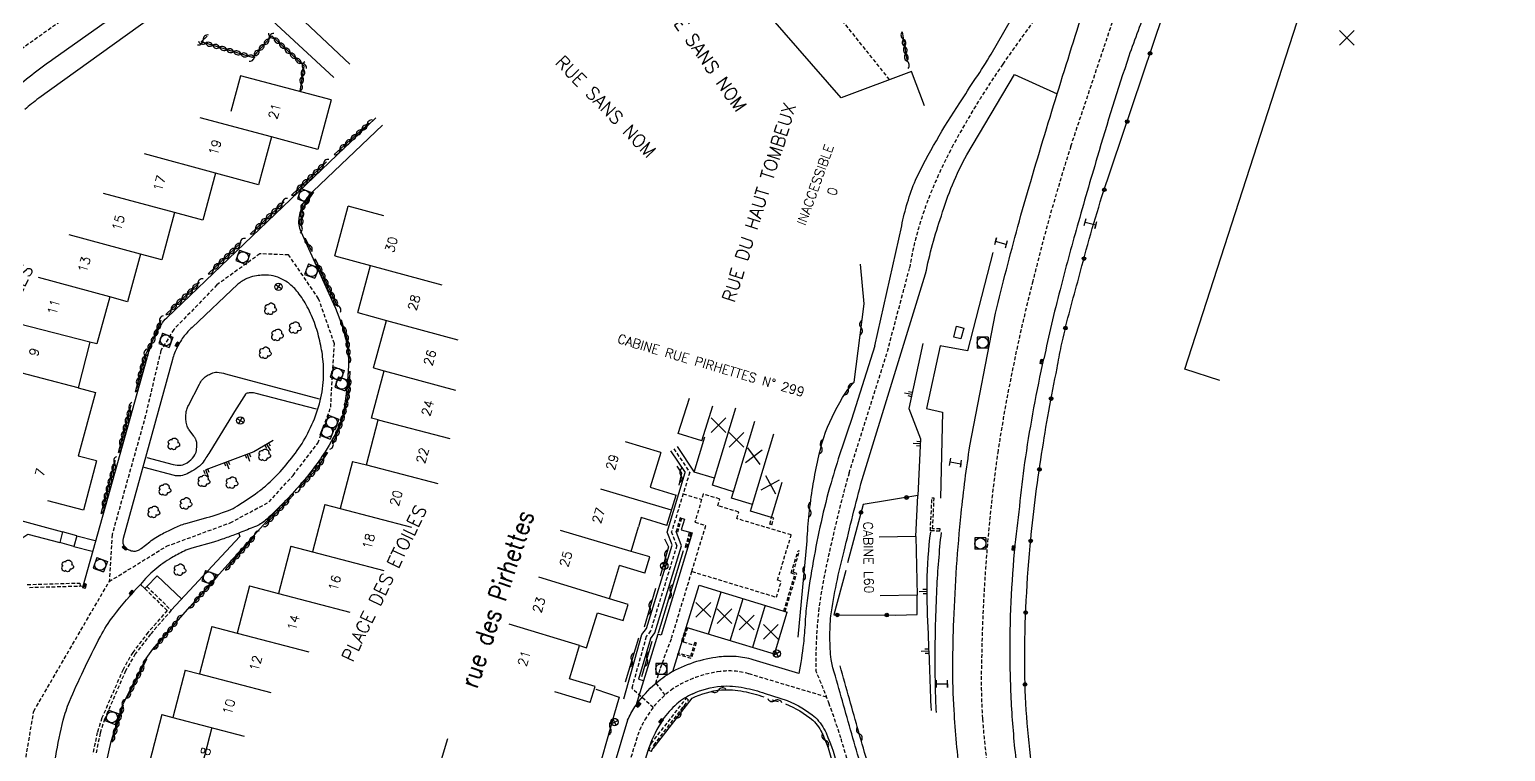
# Model space of a CAD drawing. Header units: millimetres. Extents: x 257000 to 258000, y 143000 to 144000.
# Drawn here: x 257479.4 to 257679.6, y 143754.6 to 143852.5 of the extents above; entities that cross this region are included whole.
import ezdxf
from ezdxf.enums import TextEntityAlignment as Align

# ---------------------------------------------------------------- set-up
doc = ezdxf.new("R2010")
doc.units = ezdxf.units.MM
doc.linetypes.add('DASHED', pattern=[0.75, 0.5, -0.25])
doc.layers.get('0').update_dxf_attribs({"linetype": 'CONTINUOUS'})
for name, color, linetype in [('W0001', 6, 'DASHED'), ('W0008', 7, 'CONTINUOUS'), ('W0017', 7, 'CONTINUOUS'), ('W0100', 7, 'CONTINUOUS'), ('W0105', 7, 'CONTINUOUS'), ('W0112', 1, 'DASHED'), ('W0211', 2, 'CONTINUOUS'), ('W0300', 7, 'CONTINUOUS'), ('W0310', 3, 'CONTINUOUS'), ('W0322', 7, 'CONTINUOUS'), ('W0400', 7, 'CONTINUOUS'), ('W0420', 7, 'CONTINUOUS'), ('W0469', 7, 'CONTINUOUS'), ('W0984', 7, 'CONTINUOUS'), ('W0989', 7, 'CONTINUOUS'), ('W0991', 7, 'CONTINUOUS'), ('W1102', 7, 'CONTINUOUS'), ('W1471', 7, 'CONTINUOUS'), ('W1474', 7, 'CONTINUOUS')]:
    doc.layers.add(name, color=color, linetype=linetype)
doc.styles.get("Standard").update_dxf_attribs({"font": 'romans.shx', "width": 0.85})

# ---------------------------------------------------------------- blocks, each defined once
blk = doc.blocks.new('t991o')
at = {"color": 0, "linetype": 'Continuous'}
for p, q in [((-1, 1), (1, -1)), ((-1, -1), (1, 1))]:
    blk.add_line(p, q, dxfattribs=at)
blk = doc.blocks.new('t310o')
at = {"color": 0, "linetype": 'Continuous'}
for centre, start, end in [((-0.5, 0.38), 216.8699, 323.1304), ((0.5, -0.37), 36.8699, 143.1303)]:
    blk.add_arc(centre, 0.625, start, end, dxfattribs=at)
blk = doc.blocks.new('T400')
for p, q in [((-0.15, 0.3), (0.15, 0.3)), ((-0.15, -0.25), (-0.15, 0.3)), ((-0.15, 0.15), (0.15, 0.15)), ((-0.15, 0), (0.15, 0)), ((0.15, 0.3), (0.15, -0.25)), ((-0.15, -0.15), (0.15, -0.15)), ((-0.15, -0.25), (-0.15, -0.3)), ((-0.15, -0.3), (0.15, -0.3)), ((0.15, -0.3), (0.15, -0.25))]:
    blk.add_line(p, q)
blk = doc.blocks.new('T469')
at = {"color": 0, "linetype": 'Continuous', "flags": 128}
for points in [[(-0.35, 0.35), (0.35, -0.35)], [(-0.35, -0.35), (0.35, 0.35)]]:
    blk.add_lwpolyline(points, dxfattribs=at)
at = {"color": 0, "linetype": 'Continuous'}
blk.add_circle((0, 0), 0.5, dxfattribs=at)
blk = doc.blocks.new('T420')
for p, q in [((0.75, 0.75), (-0.75, 0.75)), ((-0.75, 0.75), (-0.75, -0.75)), ((0.75, 0.75), (0.75, -0.75)), ((0.75, -0.75), (-0.75, -0.75))]:
    blk.add_line(p, q)
blk.add_ellipse((0, 0), major_axis=(-0.53, 0.53), ratio=1, start_param=3.926991, end_param=10.210176)
blk = doc.blocks.new('T1471')
at = {"color": 0, "linetype": 'Continuous', "flags": 128}
blk.add_lwpolyline([(-0.75, -0.5), (-0.75, 0.5), (0.75, 0.5), (0.75, -0.5), (-0.75, -0.5)], dxfattribs=at)
blk = doc.blocks.new('t322o')
at = {"color": 0, "linetype": 'Continuous'}
for radius in [0.25, 0.15]:
    blk.add_circle((0, 0), radius, dxfattribs=at)
blk = doc.blocks.new('t211o')
at = {"color": 0, "linetype": 'Continuous'}
for p, q in [((-0.29, 0.5), (-0.29, 0)), ((0, 1), (0, 0)), ((0.29, 0.5), (0.29, 0))]:
    blk.add_line(p, q, dxfattribs=at)
blk = doc.blocks.new('T300')
for p, q in [((-0.8, 0.51), (-0.86, 0.34)), ((-0.86, 0.34), (-0.86, 0.17)), ((-0.86, 0.17), (-0.74, 0.06)), ((-0.69, 0.63), (-0.8, 0.51)), ((-0.8, -0.06), (-0.74, 0.06)), ((-0.74, 0.06), (-0.69, 0.11)), ((-0.57, 0.69), (-0.69, 0.63)), ((-0.46, 0.69), (-0.57, 0.69)), ((-0.29, 0.63), (-0.46, 0.69)), ((-0.29, 0.63), (-0.17, 0.74)), ((-0.23, 0.57), (-0.29, 0.63)), ((-0.17, 0.74), (-0.06, 0.8)), ((-0.06, 0.8), (0.06, 0.8)), ((0.06, 0.8), (0.23, 0.74)), ((0.23, 0.74), (0.34, 0.63)), ((0.34, 0.63), (0.4, 0.51)), ((0.46, 0.46), (0.34, 0.46)), ((0.4, 0.51), (0.4, 0.46)), ((0.57, 0.4), (0.46, 0.46)), ((0.57, 0.4), (0.69, 0.29)), ((0.69, 0.29), (0.74, 0.17)), ((0.74, 0.06), (0.69, -0.17)), ((0.74, 0.17), (0.74, 0.06)), ((-0.8, -0.17), (-0.8, -0.06)), ((-0.8, -0.23), (-0.8, -0.17)), ((-0.74, -0.34), (-0.8, -0.23)), ((-0.69, -0.4), (-0.74, -0.34)), ((-0.51, -0.46), (-0.69, -0.4)), ((-0.4, -0.46), (-0.51, -0.46)), ((-0.4, -0.46), (-0.34, -0.46)), ((-0.34, -0.46), (-0.34, -0.4)), ((-0.34, -0.51), (-0.34, -0.46)), ((-0.29, -0.63), (-0.34, -0.51)), ((-0.17, -0.74), (-0.29, -0.63)), ((-0.06, -0.8), (-0.17, -0.74)), ((0.06, -0.8), (-0.06, -0.8)), ((0.17, -0.74), (0.06, -0.8)), ((0.23, -0.69), (0.17, -0.74)), ((0.29, -0.46), (0.23, -0.46)), ((0.29, -0.63), (0.23, -0.69)), ((0.46, -0.4), (0.29, -0.46)), ((0.34, -0.51), (0.29, -0.63)), ((0.34, -0.51), (0.34, -0.46)), ((0.57, -0.34), (0.46, -0.4)), ((0.63, -0.29), (0.57, -0.34)), ((0.69, -0.17), (0.63, -0.29))]:
    blk.add_line(p, q)
blk = doc.blocks.new('T1474')
at = {"color": 0, "linetype": 'Continuous', "flags": 128}
for points in [[(-0.75, -0.5), (-0.75, 0.5)], [(-0.75, 0), (0.75, 0)], [(0.75, 0), (0.75, -0.5), (0.75, 0.5)]]:
    blk.add_lwpolyline(points, dxfattribs=at)

msp = doc.modelspace()

# ---------------------------------------------------------------- linework, layer by layer
at = {"layer": 'W0001'}
for p, q in [((257620.64, 143836.72), (257639.44, 143892.79)), ((257534.91, 143890.16), (257476.73, 143848.74)), ((257579.3, 143866.64), (257596.03, 143845.73)), ((257510.68, 143822.13), (257504.85, 143817.92)), ((257514.57, 143821.97), (257510.68, 143822.13)), ((257518.64, 143816.04), (257514.57, 143821.97)), ((257504.85, 143817.92), (257499, 143811.86)), ((257520.77, 143809.93), (257518.64, 143816.04)), ((257499, 143811.86), (257497.24, 143809.01)), ((257520.27, 143801.31), (257520.77, 143809.93)), ((257497.24, 143809.01), (257495.16, 143800.18)), ((257495.16, 143800.18), (257490.63, 143784.06)), ((257518.53, 143796.45), (257520.27, 143801.31)), ((257515.16, 143792.08), (257518.53, 143796.45)), ((257566.8, 143795.7), (257568.95, 143792.48)), ((257511.91, 143788.47), (257515.16, 143792.08)), ((257568.95, 143792.48), (257566.49, 143784.42)), ((257568.06, 143789.57), (257570.57, 143788.82)), ((257506.65, 143785.65), (257511.91, 143788.47)), ((257498, 143782.47), (257506.65, 143785.65)), ((257490.63, 143784.06), (257490.23, 143777.68)), ((257567.21, 143782.57), (257566.49, 143784.42)), ((257569.24, 143779.05), (257571.14, 143785.29)), ((257490.23, 143777.68), (257498, 143782.47)), ((257567.21, 143782.57), (257563.65, 143771.01)), ((257480, 143760.09), (257490.23, 143777.68)), ((257569.24, 143779.05), (257580.72, 143775.56)), ((257563.05, 143770.22), (257561.09, 143763.22)), ((257563.65, 143771.01), (257563.05, 143770.22)), ((257564.36, 143763.9), (257564.99, 143765.95)), ((257564.36, 143763.9), (257565.58, 143762.29)), ((257587.52, 143762.01), (257576.94, 143765.17)), ((257564.02, 143760.59), (257561.09, 143763.22)), ((257475.75, 143734.62), (257480, 143760.09)), ((257556.45, 143738.82), (257561.59, 143755.72))]:
    msp.add_line(p, q, dxfattribs=at)
for points in [[(257598.75, 143820.13, -0.043041), (257600.73, 143827.97, -0.037995), (257604.7, 143836.89, -0.027513), (257611.41, 143847.84, -0.022081), (257622.58, 143862.58)], [(257620.64, 143836.72, 0.017948), (257615.48, 143818.41, 0.024518), (257610.76, 143795.46, 0.031079), (257608.53, 143767.09)], [(257586.06, 143765.59, -0.034068), (257586.48, 143774.08, -0.024521), (257588.02, 143782.25, -0.014957), (257590.56, 143792.41)], [(257561.59, 143755.72, -0.088397), (257563.08, 143759.28, -0.103276), (257566.7, 143763.16, -0.112958), (257573.08, 143765.48, -0.10791), (257576.94, 143765.17)], [(257589.86, 143728.49, 0.057399), (257591.92, 143735.25, 0.049553), (257592.31, 143740.99, 0.021573), (257592.1, 143744.51, 0.018129), (257591.61, 143748, 0.020671), (257590.66, 143752.27, 0.011246), (257589.44, 143756.47, 0.013156), (257587.87, 143761.08, 0.012941), (257586.06, 143765.59)], [(257629.26, 143700.87, -0.033363), (257622.78, 143710.52, -0.032656), (257617.64, 143720.93, -0.035789), (257612.74, 143735.78, -0.021687), (257609.58, 143751.07, -0.024731), (257608.66, 143759.06, -0.024195), (257608.53, 143767.09)]]:
    msp.add_lwpolyline(points, format="xyb", dxfattribs=at)
for points in [[(257590.56, 143792.41), (257595.76, 143808.88), (257598.75, 143820.13)], [(257570.78, 143789.54), (257569.67, 143785.73), (257571.14, 143785.29)], [(257582.73, 143784), (257575.34, 143786.21), (257575.6, 143787.11), (257572.76, 143787.97), (257573.03, 143788.87), (257570.78, 143789.54)], [(257580.72, 143775.56), (257581.36, 143777.69), (257580.85, 143777.86), (257582.73, 143784)], [(257564.99, 143765.95), (257566.49, 143769.99), (257569.24, 143779.05)]]:
    msp.add_lwpolyline(points, dxfattribs=at)
at = {"layer": 'W0008'}
for p, q in [((257592.34, 143791.52), (257600.94, 143819.41)), ((257606.96, 143796.08), (257610.41, 143814.06)), ((257594.06, 143809.65), (257590.9, 143799.66)), ((257566.37, 143795.41), (257568.33, 143792.46)), ((257567.24, 143795.99), (257569.56, 143792.51)), ((257567.66, 143786.31), (257568.23, 143786.14)), ((257567.86, 143782.51), (257567.11, 143784.45)), ((257568.49, 143771.46), (257566.63, 143765.46)), ((257563.63, 143769.93), (257562.01, 143764.45)), ((257588.38, 143765.97), (257588.14, 143767.09)), ((257562.01, 143764.45), (257562.68, 143764.26)), ((257560.53, 143758.88), (257556.77, 143746.47)), ((257563.3, 143754.76), (257563.45, 143755.23))]:
    msp.add_line(p, q, dxfattribs=at)
for points in [[(257610.41, 143814.06, -0.005997), (257613.45, 143825.82, -0.005133), (257615.2, 143831.95, -0.003845), (257619.04, 143844.63, -0.005135), (257623.01, 143857.1), (257629.56, 143876.75), (257633.79, 143889.35), (257633.84, 143894.44), (257638.97, 143909.72)], [(257648.77, 143907.69), (257643.53, 143891.55), (257633.64, 143862.6, -0.011748), (257631.08, 143855.77, 0.011227), (257628.5, 143848.93, 0.009743), (257624.22, 143835.23, 0.004743), (257621.51, 143825.89, 0.007319), (257619.17, 143817.25, 0.010559), (257616.97, 143807.88)], [(257594.06, 143809.65), (257597.7, 143825.92, -0.04701), (257599.57, 143832.13, -0.034739), (257605.59, 143842.59, -0.010922), (257607.73, 143845.88, 0.01702), (257609.83, 143849.21), (257617.08, 143861.81), (257620.4, 143871.6), (257624.27, 143880.74), (257626.32, 143881.15), (257630.51, 143879.59)], [(257600.94, 143819.41, -0.032073), (257603.08, 143827.26, -0.051564), (257606.53, 143835.56), (257613, 143846.46), (257618.79, 143843.82)], [(257613.1, 143782.64, 0.006329), (257613.78, 143788.61, -0.011015), (257614.52, 143794.58, -0.016145), (257616.97, 143807.88)], [(257590.9, 143799.66, 0.016007), (257588.12, 143791.07, 0.017083), (257586.76, 143785.73, 0.020679), (257584.86, 143775.13, 0.017266), (257584.61, 143772.2, -0.013997), (257584.37, 143769.27, -0.01666), (257583.75, 143765.21), (257577.55, 143767.08, 0.052753), (257575.27, 143767.5, 0.049676), (257572.96, 143767.46, 0.051038), (257569.47, 143766.69, 0.050073), (257566.2, 143765.22)], [(257610.17, 143730.39, -0.017316), (257608.38, 143736.34, -0.016927), (257606.99, 143742.4, -0.017955), (257605.61, 143751.3, -0.014016), (257604.81, 143760.26, -0.01667), (257604.64, 143766.36, -0.007162), (257604.77, 143772.46, -0.016556), (257605.77, 143786.91, -0.015146), (257606.96, 143796.08)], [(257588.14, 143767.09, -0.026357), (257587.97, 143770.06, -0.025788), (257588.1, 143773.03, -0.03149), (257589.91, 143781.78, -0.010675), (257592.34, 143791.52)], [(257613.44, 143751.67, -0.014141), (257612.7, 143759.4, -0.013815), (257612.4, 143767.17, -0.026442), (257613.1, 143782.64)], [(257594.08, 143741.16, 0.019501), (257593.82, 143744.7, 0.019039), (257593.29, 143748.22, 0.024423), (257592.2, 143752.64, -0.00365), (257590.92, 143757.01, 0.001491), (257589.66, 143761.49, 0.001507), (257588.38, 143765.97)], [(257560.53, 143758.88, -0.050864), (257561.52, 143760.68, -0.052778), (257563.95, 143763.53, -0.05469), (257566.2, 143765.22)], [(257569.36, 143762.46, -0.085003), (257573.2, 143763.5, -0.065591), (257576.33, 143763.27, -0.043379), (257579.18, 143762.51), (257582.15, 143761.54, -0.082721), (257586.01, 143759.23, -0.090675), (257587.44, 143757.15, -0.053942), (257589.06, 143752.11, -0.031481), (257590.28, 143745.1, -0.028414), (257590.54, 143740.82)], [(257569.36, 143762.46, 0.069589), (257567.21, 143761.09, 0.067568), (257565.3, 143758.93, 0.065546), (257563.45, 143755.23)], [(257526.79, 143693.76, 0.024286), (257528.06, 143698.12, -0.032585), (257529.4, 143702.47, -0.065448), (257531.24, 143706.08, -0.07165), (257535.08, 143709.71, -0.045082), (257542.04, 143713.76, 0.046653), (257548.98, 143717.82, 0.058611), (257551.48, 143720.24, 0.060684), (257553.87, 143723.94, 0.039684), (257556.06, 143730.63), (257559.79, 143743.26), (257563.3, 143754.76)]]:
    msp.add_lwpolyline(points, format="xyb", dxfattribs=at)
at = {"layer": 'W0008', "flags": 128}
for points in [[(257505.27, 143864.43), (257522.88, 143847.83)], [(257520.71, 143846.05), (257502.77, 143862.68)], [(257507.66, 143817.99), (257501.47, 143812.12)], [(257469.71, 143788.26), (257483.89, 143784.41)], [(257486.8, 143734.42), (257487.16, 143737.43), (257488.88, 143746.34), (257489.85, 143753.18), (257490.49, 143755.98), (257492.1, 143761.01), (257495.25, 143767.26), (257496.17, 143768.53), (257501.16, 143774.27), (257505.54, 143779.13), (257513.53, 143788)], [(257456.34, 143741.21), (257468.17, 143745.79), (257478.39, 143783.55), (257479.22, 143784.13), (257483.52, 143782.97)], [(257485.84, 143783.87), (257488.35, 143783.23)], [(257507.81, 143784.21), (257507.97, 143783.8), (257498.66, 143773.78)], [(257485.46, 143782.43), (257487.92, 143781.82)]]:
    msp.add_lwpolyline(points, dxfattribs=at)
for points in [[(257500.81, 143861.41), (257482.6, 143848.48, 0.021478), (257476.94, 143844.08, 0.025143)], [(257486.28, 143777.08), (257486.71, 143777.07), (257495.39, 143808.01, -0.012713), (257495.89, 143809.66, -0.024279), (257496.22, 143810.5, -0.032069), (257497.31, 143812.56, -0.064863), (257498.03, 143813.46), (257526.41, 143840.55)], [(257527.29, 143839.55), (257517.91, 143830.63, 0.042991), (257516.8, 143829.37, 0.07712), (257516.36, 143828.54, 0.017973), (257516.1, 143827.68, 0.023351), (257515.96, 143827, 0.076217), (257515.95, 143826.07, 0.071944), (257516.22, 143825.13), (257520.66, 143815.34, -0.048144), (257522.32, 143810.51, -0.06867), (257522.67, 143806.93, -0.026041), (257522.16, 143801.48, -0.059008), (257521.53, 143799.15, -0.049918), (257519.5, 143795.25, -0.036639), (257515.86, 143790.49, -0.023586), (257511.6, 143786.13, -0.085867), (257510.19, 143785.2, -0.007117), (257509.23, 143784.81, -0.003399), (257507.22, 143784.02, -0.008881), (257505.56, 143783.42, -0.01239), (257504.36, 143783.04), (257501.44, 143782.2, 0.040384), (257500.39, 143781.8, 0.023369), (257498.69, 143780.9, 0.042995), (257496.42, 143779.28, 0.042995), (257494.46, 143777.29)], [(257501.47, 143812.12, 0.020971), (257500.92, 143811.58, 0.020971), (257500.42, 143810.99, 0.048526), (257499.46, 143809.46, 0.049333), (257498.82, 143807.81), (257492.12, 143783.5, 0.170856), (257492.17, 143782.67, 0.170032), (257492.74, 143782.06, 0.07792), (257493.41, 143781.83, 0.101879), (257493.95, 143781.84, 0.067026), (257494.2, 143781.93, 0.042095), (257494.56, 143782.17), (257495.74, 143783.09, -0.024958), (257496.56, 143783.67, -0.024559), (257497.45, 143784.17, -0.001987), (257498.27, 143784.58, -0.002251), (257498.99, 143784.93, -0.02189), (257499.8, 143785.28, -0.021996), (257500.63, 143785.55), (257503.04, 143786.23, 0.020591), (257506.43, 143787.33, 0.055203), (257507.62, 143787.93, 0.011565), (257510.35, 143789.79, 0.02458), (257511.57, 143790.76, 0.028961), (257513.4, 143792.57, 0.022752), (257515.49, 143795.11, 0.042316), (257517.18, 143797.81, 0.039581), (257518.49, 143800.95, 0.050255), (257519.21, 143804.25, 0.05192), (257519.25, 143807.52, 0.030519), (257518.86, 143810.01, 0.029962), (257518.17, 143812.49, 0.038268), (257517.09, 143814.95, 0.044592), (257515.84, 143816.89, 0.064563), (257514.53, 143818.17, 0.072992), (257513.1, 143818.95, 0.076838), (257511.86, 143819.21, 0.051392), (257509.96, 143819.11, 0.074594), (257508.9, 143818.77, 0.056228), (257507.66, 143817.99)], [(257495.34, 143794.52), (257498.91, 143793.56, 0.098009), (257499.99, 143793.48, 0.120231), (257500.82, 143793.8, 0.08088), (257501.71, 143794.66, 0.115591), (257502.06, 143795.46, 0.058879), (257502.12, 143796.38, 0.089759), (257501.98, 143796.97, 0.045915), (257501.96, 143797.02, 0.00524), (257501.7, 143797.39), (257501.09, 143798.25, -0.049), (257500.81, 143798.74, -0.067857), (257500.7, 143799.13, -0.029497), (257500.64, 143799.75, -0.025191), (257500.66, 143800.48, -0.054692), (257500.75, 143800.99, -0.047024), (257500.97, 143801.55), (257502.47, 143804.45, -0.050714), (257502.87, 143805.07, -0.068886), (257503.27, 143805.44, -0.038409), (257503.82, 143805.77, -0.03635), (257504.45, 143806.03, -0.108094), (257504.86, 143806.07, -0.036987), (257506.02, 143805.85), (257518.73, 143802.46)], [(257518.36, 143801.08), (257510.18, 143803.18, 0.063499), (257509.38, 143803.28, 0.086693), (257508.8, 143803.17, 0.162818), (257508.72, 143803.11, 0.006675), (257507.47, 143801.12), (257503.86, 143795.25, -0.019319), (257502.83, 143793.7, -0.073307), (257502.48, 143793.34, -0.028622), (257501.43, 143792.63, -0.039484), (257500.6, 143792.22, -0.069896), (257499.75, 143792.01, -0.090524), (257499.08, 143792.07), (257494.96, 143793.17), (257494.96, 143793.17)], [(257486.13, 143731.54), (257481.51, 143732.76, -0.032305), (257480.9, 143732.96, -0.066514), (257480.62, 143733.12, -0.036224), (257480.3, 143733.4, -0.032937), (257480, 143733.76, -0.127293), (257479.81, 143734.22, -0.075487), (257479.82, 143735.05), (257482.99, 143754.02, -0.020464), (257484.01, 143758.89, -0.038447), (257484.85, 143761.41, -0.010438), (257486.75, 143765.63, -0.009384), (257489.05, 143770.25, -0.044069), (257490.8, 143772.99, -0.025411), (257494.46, 143777.28)]]:
    msp.add_lwpolyline(points, format="xyb", dxfattribs=at)
at = {"layer": 'W0008'}
for points in [[(257566.56, 143782.64), (257565.88, 143784.4), (257568.33, 143792.46)], [(257568.23, 143786.14), (257567.81, 143784.71), (257569.27, 143784.28)], [(257569.27, 143784.28), (257565.08, 143770.43), (257564.61, 143770.55), (257561.63, 143760.83)], [(257560.03, 143761.78), (257562.47, 143770.51), (257563.08, 143771.31), (257566.56, 143782.63)], [(257563.63, 143769.93), (257564.23, 143770.72), (257567.86, 143782.51)]]:
    msp.add_lwpolyline(points, dxfattribs=at)
at = {"layer": 'W0017', "flags": 128}
msp.add_lwpolyline([(257494.47, 143777.28), (257495.06, 143776.74)], dxfattribs=at)
at = {"layer": 'W0100'}
for p, q in [((257567.41, 143797.76), (257568.92, 143802.53)), ((257570.59, 143796.75), (257572.1, 143801.52)), ((257570.59, 143796.75), (257567.41, 143797.76)), ((257565.03, 143795.2), (257560.24, 143796.64)), ((257569.56, 143792.51), (257571, 143797.3)), ((257565.03, 143795.2), (257563.6, 143790.46)), ((257563.6, 143790.46), (257567.11, 143789.41)), ((257565.87, 143785.29), (257567.11, 143789.41)), ((257580.05, 143786.37), (257581.48, 143791.16)), ((257562.37, 143786.35), (257561.99, 143785.09)), ((257565.87, 143785.29), (257562.37, 143786.35)), ((257599.64, 143783.78), (257594.64, 143783.69)), ((257599.64, 143783.78), (257599.78, 143775.82)), ((257562.88, 143778.84), (257559.45, 143779.86)), ((257562.88, 143778.84), (257563.53, 143781.02)), ((257568.49, 143771.46), (257570.22, 143777.18)), ((257570.22, 143777.18), (257582.16, 143773.55)), ((257599.78, 143775.82), (257594.78, 143775.73)), ((257559.93, 143772.39), (257560.6, 143774.56)), ((257580.43, 143767.84), (257582.16, 143773.55)), ((257580.43, 143767.84), (257568.49, 143771.46)), ((257555.45, 143761.27), (257550.67, 143762.74))]:
    msp.add_line(p, q, dxfattribs=at)
for points in [[(257640.85, 143804.94), (257636.09, 143806.48), (257671.39, 143915.7), (257672.08, 143917.28), (257671.61, 143917.59), (257670.63, 143918.21), (257669.99, 143919.36), (257670.02, 143920.54), (257670.65, 143921.62), (257671.75, 143922.18), (257673.01, 143922.17), (257679.58, 143920.33)], [(257580.05, 143786.37), (257577.2, 143787.22), (257577.47, 143788.12), (257574.63, 143788.97), (257574.9, 143789.87), (257572.05, 143790.73), (257572.33, 143791.68), (257569.56, 143792.51)], [(257563.53, 143781.02), (257561.01, 143781.77), (257561.99, 143785.09)], [(257560.6, 143774.56), (257558.06, 143775.35), (257559.45, 143779.86)], [(257554.97, 143768.7), (257556.44, 143773.46), (257559.93, 143772.39)], [(257553.15, 143766.12), (257554.03, 143768.99), (257554.97, 143768.7)], [(257555.45, 143761.27), (257556.12, 143763.44), (257552.65, 143764.5), (257553.15, 143766.12)]]:
    msp.add_lwpolyline(points, dxfattribs=at)
at = {"layer": 'W0100', "flags": 128}
for points in [[(257599.03, 143846.85), (257589.5, 143843.29), (257577.73, 143856.78), (257581.03, 143859.7)], [(257500.89, 143857.8), (257480.68, 143843.21)], [(257508.04, 143846.27), (257506.75, 143841.43)], [(257520.33, 143843), (257508.04, 143846.27)], [(257508.25, 143846.27), (257508.23, 143846.21)], [(257600.78, 143842.17), (257599.03, 143846.85)], [(257514.05, 143844.7), (257514.04, 143844.67)], [(257520.33, 143843), (257518.51, 143836.27)], [(257512.23, 143837.97), (257502.57, 143840.58)], [(257512.23, 143837.97), (257510.47, 143831.49)], [(257518.51, 143836.27), (257512.23, 143837.97)], [(257504.67, 143833.06), (257495.02, 143835.68)], [(257504.67, 143833.06), (257502.94, 143826.67)], [(257510.47, 143831.49), (257504.67, 143833.06)], [(257499.11, 143827.71), (257489.45, 143830.32)], [(257499.11, 143827.71), (257497.37, 143821.29)], [(257502.94, 143826.67), (257499.11, 143827.71)], [(257520.82, 143821.87), (257522.64, 143828.57)], [(257527.47, 143827.26), (257522.64, 143828.57)], [(257494.47, 143822.08), (257484.82, 143824.69)], [(257494.47, 143822.08), (257492.73, 143815.63)], [(257497.37, 143821.29), (257494.47, 143822.08)], [(257520.82, 143821.87), (257525.68, 143820.55)], [(257523.94, 143814.15), (257525.68, 143820.55)], [(257525.68, 143820.55), (257535.33, 143817.92)], [(257490.31, 143816.29), (257480.66, 143818.9)], [(257490.31, 143816.29), (257488.58, 143809.9)], [(257492.73, 143815.63), (257490.31, 143816.29)], [(257523.94, 143814.15), (257527.84, 143813.09)], [(257487.63, 143810.15), (257477.95, 143812.64)], [(257526.09, 143806.67), (257527.84, 143813.09)], [(257527.84, 143813.09), (257537.49, 143810.47)], [(257487.63, 143810.15), (257486.04, 143803.97)], [(257488.58, 143809.9), (257487.63, 143810.15)], [(257486.04, 143803.97), (257476.36, 143806.47)], [(257525.8, 143799.84), (257527.54, 143806.27)], [(257526.09, 143806.67), (257527.54, 143806.27)], [(257527.54, 143806.27), (257537.19, 143803.65)], [(257486.04, 143803.97), (257488.36, 143803.34)], [(257488.36, 143803.34), (257486.05, 143794.69)], [(257525.14, 143793.5), (257526.73, 143799.6)], [(257526.73, 143799.6), (257525.8, 143799.84)], [(257526.73, 143799.6), (257536.41, 143797.07)], [(257488.53, 143794.03), (257486.05, 143794.69)], [(257488.53, 143794.03), (257486.75, 143787.35)], [(257523.21, 143793.98), (257521.54, 143787.58)], [(257523.21, 143793.98), (257525.14, 143793.5)], [(257525.14, 143793.5), (257534.81, 143790.97)], [(257486.75, 143787.35), (257481.92, 143788.64)], [(257519.48, 143788.11), (257517.81, 143781.7)], [(257519.48, 143788.11), (257521.54, 143787.58)], [(257521.54, 143787.58), (257531.22, 143785.05)], [(257514.86, 143782.47), (257513.19, 143776.06)], [(257514.86, 143782.47), (257517.81, 143781.7)], [(257517.81, 143781.7), (257527.48, 143779.17)], [(257509.28, 143777.08), (257507.61, 143770.67)], [(257509.28, 143777.08), (257513.19, 143776.06)], [(257513.19, 143776.06), (257522.86, 143773.53)], [(257504.16, 143771.57), (257502.49, 143765.16)], [(257504.16, 143771.57), (257507.61, 143770.67)], [(257507.61, 143770.67), (257517.29, 143768.15)], [(257500.53, 143765.67), (257498.86, 143759.25)], [(257500.53, 143765.67), (257502.49, 143765.16)], [(257502.49, 143765.16), (257512.17, 143762.64)], [(257497.39, 143759.64), (257495.71, 143753.21)], [(257497.39, 143759.64), (257498.86, 143759.25)], [(257498.86, 143759.25), (257508.53, 143756.73)], [(257504.16, 143757.87), (257502.48, 143751.45)]]:
    msp.add_lwpolyline(points, dxfattribs=at)
msp.add_lwpolyline([(257480.68, 143843.21, 0.026259), (257478.78, 143841.68)], format="xyb", dxfattribs=at)
at = {"layer": 'W0105'}
for p, q in [((257483.89, 143784.41), (257483.52, 143782.97)), ((257485.84, 143783.87), (257483.89, 143784.41)), ((257485.84, 143783.87), (257485.46, 143782.43)), ((257485.46, 143782.43), (257483.52, 143782.97))]:
    msp.add_line(p, q, dxfattribs=at)
msp.add_lwpolyline([(257495.34, 143777.01), (257496.74, 143778.46), (257500.08, 143775.31)], dxfattribs=at)
at = {"layer": 'W0112'}
for p, q in [((257602.1, 143789), (257601.8, 143789.01)), ((257567.66, 143786.31), (257567.11, 143784.45)), ((257567.85, 143786.25), (257567.3, 143784.39)), ((257567.85, 143786.25), (257567.66, 143786.31)), ((257579.81, 143785.46), (257580.05, 143786.37)), ((257580.1, 143785.38), (257579.81, 143785.46)), ((257580.34, 143786.29), (257580.05, 143786.37)), ((257580.1, 143785.38), (257580.34, 143786.29)), ((257567.3, 143784.39), (257567.11, 143784.45)), ((257568.9, 143784.27), (257568.32, 143782.33)), ((257569.09, 143784.21), (257568.51, 143782.27)), ((257569.09, 143784.21), (257568.9, 143784.27)), ((257602.89, 143784.51), (257602.9, 143784.81)), ((257568.51, 143782.27), (257568.32, 143782.33)), ((257583.83, 143781.79), (257583.64, 143781.85)), ((257479.12, 143777.28), (257486.27, 143777.48)), ((257486.27, 143777.48), (257486.28, 143777.08)), ((257479.42, 143776.89), (257486.28, 143777.08)), ((257495.34, 143777.01), (257495.06, 143776.72)), ((257495.06, 143776.72), (257498.11, 143773.76)), ((257495.34, 143777.01), (257498.66, 143773.78)), ((257498.11, 143773.76), (257495.53, 143770.8)), ((257498.66, 143773.78), (257495.83, 143770.55)), ((257567.88, 143769.6), (257568.49, 143771.46)), ((257568.07, 143769.53), (257568.68, 143771.4)), ((257495.53, 143770.8), (257493.42, 143768.08)), ((257495.83, 143770.55), (257493.76, 143767.86)), ((257568.07, 143769.53), (257567.88, 143769.6)), ((257568.07, 143769.53), (257569.52, 143769.06)), ((257569.83, 143769.38), (257569.63, 143769.44)), ((257493.42, 143768.08), (257492.11, 143765.76)), ((257493.76, 143767.86), (257492.46, 143765.59)), ((257567.35, 143767.78), (257567.41, 143767.97)), ((257492.11, 143765.76), (257489.25, 143759.18)), ((257492.46, 143765.59), (257489.62, 143759.04)), ((257568.81, 143761.62), (257568.5, 143761.86)), ((257489.25, 143759.18), (257488.62, 143757.23)), ((257489.62, 143759.04), (257489.01, 143757.13)), ((257488.62, 143757.23), (257488, 143754.29)), ((257489.01, 143757.13), (257488.4, 143754.21)), ((257563.78, 143754.65), (257563.41, 143754.78))]:
    msp.add_line(p, q, dxfattribs=at)
for points in [[(257602.89, 143784.51), (257601.59, 143784.57), (257601.8, 143789.01)], [(257602.9, 143784.81), (257601.9, 143784.85), (257602.1, 143789)], [(257581.72, 143773.69), (257583.22, 143778.66), (257582.72, 143778.83), (257583.64, 143781.85)], [(257581.91, 143773.63), (257583.47, 143778.79), (257582.97, 143778.95), (257583.83, 143781.79)], [(257569.83, 143769.38), (257569.17, 143767.26), (257567.35, 143767.78)], [(257569.63, 143769.44), (257569.04, 143767.5), (257567.41, 143767.97)], [(257563.41, 143754.78), (257563.73, 143755.71), (257568.5, 143761.86)], [(257563.78, 143754.65), (257564.09, 143755.51), (257568.81, 143761.62)]]:
    msp.add_lwpolyline(points, dxfattribs=at)
at = {"layer": 'W0211'}
for points in [[(257610.07, 143822.31), (257606.63, 143808.99), (257602.91, 143809.63), (257601.06, 143801.17), (257603.25, 143800.65), (257602.96, 143788.99)], [(257600.57, 143809.96), (257598.65, 143801.16), (257600.27, 143797.03), (257599.88, 143789.33)]]:
    msp.add_lwpolyline(points, dxfattribs=at)
at = {"layer": 'W0211', "flags": 128}
msp.add_lwpolyline([(257512.48, 143796.82), (257509.86, 143795.25), (257503.33, 143792.83)], dxfattribs=at)
at = {"layer": 'W0211'}
for points in [[(257601.59, 143784.44, 0.024994), (257601.09, 143777.49, 0.013472), (257601.29, 143770.6, 0.00193), (257601.68, 143760.19)], [(257602.4, 143759.91, -0.005779), (257602.28, 143763.48, -0.005618), (257602.24, 143767.06, -0.012457), (257602.48, 143776.69, -0.013517), (257603.08, 143784.32)]]:
    msp.add_lwpolyline(points, format="xyb", dxfattribs=at)
at = {"layer": 'W0310'}
for p, q in [((257568.07, 143781.84), (257564.67, 143770.69)), ((257564.33, 143776.75), (257562.78, 143771.51)), ((257562.02, 143770.02), (257560.18, 143764.03)), ((257562.45, 143764.79), (257563.88, 143769.59)), ((257580.09, 143761.66), (257580.93, 143761.4))]:
    msp.add_line(p, q, dxfattribs=at)
at = {"layer": 'W0310', "flags": 128}
for points in [[(257516.11, 143844.19), (257516.66, 143847.57), (257512.28, 143851.67), (257509.69, 143848.75), (257502.7, 143850.87), (257503.54, 143851.62)], [(257597.78, 143852.21), (257598.42, 143848.14)], [(257520.76, 143835.57), (257525.48, 143839.82)], [(257514.97, 143830.07), (257519.69, 143834.6)], [(257517.95, 143830.5), (257516.45, 143828.35), (257516.22, 143825.91)], [(257509.36, 143824.81), (257513.97, 143829.18)], [(257503.65, 143819.39), (257508.12, 143823.64)], [(257516.8, 143824.23), (257517.63, 143822.58)], [(257518.16, 143821.44), (257521.2, 143815)], [(257497.93, 143813.89), (257502.48, 143818.24)], [(257493.79, 143803.41), (257495.12, 143808.35), (257496.22, 143810.5), (257497.29, 143813.11)], [(257521.7, 143813.19), (257522.52, 143810.48), (257522.79, 143807.4)], [(257491.49, 143795.2), (257493.21, 143801.65)], [(257489.16, 143786.91), (257491.11, 143794.13)], [(257519.85, 143795.16), (257518.36, 143792.91), (257516.04, 143790.41)], [(257515.28, 143789.5), (257511.45, 143785.43)], [(257505.99, 143779.25), (257509.99, 143783.85), (257509.99, 143783.85)], [(257501.11, 143774.1), (257504.87, 143778.3)], [(257496.24, 143768.49), (257499.64, 143772.54)], [(257492.64, 143761.85), (257495.35, 143767.17)], [(257490.6, 143755.95), (257492.16, 143760.97)]]:
    msp.add_lwpolyline(points, dxfattribs=at)
at = {"layer": 'W0310'}
for points in [[(257583.66, 143770.16), (257584.88, 143783.22, -0.02864), (257585.64, 143790.51, -0.02864), (257587.12, 143797.23, -0.049237), (257589.68, 143802.62, -0.049236), (257591.25, 143804.72), (257592.59, 143815.32), (257592.13, 143820.74)], [(257593.17, 143752.87, -0.003525), (257591.88, 143757.28, 0.001491), (257590.62, 143761.76, 0.001507), (257589.34, 143766.25)], [(257564.02, 143755.06), (257569.27, 143761.89, -0.085011), (257573.25, 143763, -0.065602), (257576.24, 143762.78, -0.043379), (257579.02, 143762.04)], [(257581.94, 143761.08, -0.082741), (257585.67, 143758.87, -0.090695), (257586.99, 143756.93, -0.053947), (257588.58, 143751.99, -0.031481), (257589.79, 143745.04, -0.028559), (257590.17, 143741.69, -0.045724), (257590.16, 143737.36, -0.045724), (257589.42, 143733.44), (257589.02, 143732.02), (257587.96, 143729.48), (257585.62, 143729.88)]]:
    msp.add_lwpolyline(points, format="xyb", dxfattribs=at)
at = {"layer": 'W0310', "flags": 128}
msp.add_lwpolyline([(257522.85, 143806.19, -0.028812), (257522.68, 143803.62, -0.028812), (257522.22, 143801.08, -0.028594), (257521.47, 143798.64, -0.028594), (257520.45, 143796.3)], format="xyb", dxfattribs=at)
at = {"layer": 'W0310'}
for points in [[(257567.21, 143793.31), (257567.83, 143792.4), (257567.49, 143790.74)], [(257565.52, 143783.47), (257566.07, 143782.38), (257564.94, 143778.43)], [(257556.23, 143763.09), (257559.39, 143762), (257558.67, 143759.5), (257556.1, 143750.41)]]:
    msp.add_lwpolyline(points, dxfattribs=at)
at = {"layer": 'W0322'}
msp.add_lwpolyline([(257615.52, 143751.38, -0.015759), (257614.72, 143758.47, -0.015401), (257614.38, 143765.6, -0.025446), (257615.13, 143782.51, -0.016737), (257616.68, 143794.97, -0.013754), (257618.78, 143806.62, -0.016133), (257619.34, 143809.61, -0.016133), (257621.58, 143818.31, -0.01501), (257624.86, 143829.89), (257637.31, 143866.95)], format="xyb", dxfattribs=at)
for points in [[(257599.64, 143783.78), (257599.88, 143789.33), (257592.46, 143788.11), (257590.37, 143780.22)], [(257590.11, 143779.19), (257588.49, 143773.16), (257596.92, 143773.13), (257599.78, 143773.21), (257599.78, 143775.82)]]:
    msp.add_lwpolyline(points, dxfattribs=at)
at = {"layer": 'W1102'}
for p, q in [((257572.33, 143791.68), (257575.2, 143801.25)), ((257574.9, 143789.87), (257577.77, 143799.45)), ((257577.47, 143788.12), (257580.34, 143797.7)), ((257566.49, 143787.35), (257556.91, 143790.23)), ((257561.01, 143781.77), (257551.42, 143784.62)), ((257558.06, 143775.35), (257548.5, 143778.28)), ((257571.48, 143770.55), (257573.21, 143776.27)), ((257574.46, 143769.65), (257576.19, 143775.37)), ((257579.18, 143774.46), (257577.45, 143768.74)), ((257554.03, 143768.99), (257544.47, 143771.92)), ((257533.28, 143746.83), (257536.15, 143756.41))]:
    msp.add_line(p, q, dxfattribs=at)

# ---------------------------------------------------------------- block references
at = {"layer": 'W0211'}
for p, rotation in [((257599.07, 143803.08), 77.67355692163265), ((257511.62, 143796.3), 211.0233444132901), ((257600.24, 143796.39), 87.04941223682253), ((257506.16, 143793.88), 200.2954387817326), ((257508.98, 143794.92), 200.2954387817326), ((257503.35, 143792.84), 200.2954387817326), ((257601.09, 143776.36), 90.33844885050709), ((257601.36, 143768.28), 91.9864368934478)]:
    msp.add_blockref('t211o', p, dxfattribs=dict(at, rotation=rotation))
at = {"layer": 'W0300', "rotation": 69.64895427025309}
for p in [(257512.14, 143814.71), (257513.07, 143811.17), (257515.48, 143812.16), (257511.43, 143808.75), (257499.02, 143796.39), (257511.34, 143794.9), (257503.11, 143791.38), (257506.91, 143791.14), (257497.82, 143790.2), (257496.32, 143787.17), (257500.68, 143788.32), (257484.63, 143779.85), (257499.86, 143779.33)]:
    msp.add_blockref('T300', p, dxfattribs=at)
at = {"layer": 'W0310'}
for p, rotation in [((257502.97, 143851.12), 41.72775148000094), ((257511.9, 143851.24), 228.2867317826456), ((257512.59, 143851.38), 136.9251860214401), ((257513.32, 143850.69), 136.9251860214401), ((257597.93, 143851.22), 278.9651256314671), ((257503.3, 143850.69), 163.1583698116776), ((257504.26, 143850.4), 163.1583698116776), ((257505.21, 143850.11), 163.1583698116776), ((257506.17, 143849.82), 163.1583698116776), ((257507.13, 143849.53), 163.1583698116776), ((257508.08, 143849.24), 163.1583698116776), ((257509.04, 143848.95), 163.1583698116776), ((257509.9, 143849), 228.2867317826456), ((257510.57, 143849.74), 228.2867317826456), ((257511.24, 143850.49), 228.2867317826456), ((257514.05, 143850.01), 136.9251860214401), ((257514.78, 143849.33), 136.9251860214401), ((257515.52, 143848.64), 136.9251860214401), ((257598.09, 143850.23), 278.9651256314671), ((257598.25, 143849.25), 278.9651256314671), ((257516.25, 143847.96), 136.9251860214401), ((257516.59, 143847.15), 80.66628217853281), ((257598.4, 143848.26), 278.9651256314671), ((257516.27, 143845.17), 80.66628217853281), ((257516.43, 143846.16), 80.66628217853281), ((257524.48, 143838.92), 42.04761472674956), ((257525.22, 143839.59), 42.04761472674956), ((257522.25, 143836.91), 42.04761472674956), ((257522.99, 143837.58), 42.04761472674956), ((257523.73, 143838.25), 42.04761472674956), ((257521.51, 143836.24), 42.04761472674956), ((257517.85, 143832.84), 43.79698108441175), ((257518.58, 143833.53), 43.79698108441175), ((257519.3, 143834.23), 43.79698108441175), ((257515.69, 143830.76), 43.79698108441175), ((257516.41, 143831.46), 43.79698108441175), ((257517.13, 143832.15), 43.79698108441175), ((257513.71, 143828.94), 43.51902413517964), ((257516.8, 143828.86), 235.1037385001596), ((257517.38, 143829.68), 235.1037385001596), ((257511.54, 143826.88), 43.51902413517964), ((257512.26, 143827.57), 43.51902413517964), ((257512.99, 143828.26), 43.51902413517964), ((257516.32, 143826.98), 264.5632144127166), ((257516.41, 143827.97), 264.5632144127166), ((257510.09, 143825.5), 43.51902413517964), ((257510.81, 143826.19), 43.51902413517964), ((257516.22, 143825.98), 264.5632144127166), ((257507.28, 143822.83), 43.55572358296503), ((257508, 143823.52), 43.55572358296503), ((257517.25, 143823.34), 296.4493050988776), ((257505.1, 143820.77), 43.55572358296503), ((257505.83, 143821.46), 43.55572358296503), ((257506.55, 143822.15), 43.55572358296503), ((257518.59, 143820.54), 295.2663215812851), ((257504.38, 143820.08), 43.55572358296503), ((257519.01, 143819.63), 295.2663215812851), ((257519.44, 143818.73), 295.2663215812851), ((257500.83, 143816.66), 43.72283756235368), ((257501.55, 143817.35), 43.72283756235368), ((257502.27, 143818.04), 43.72283756235368), ((257519.87, 143817.82), 295.2663215812851), ((257520.29, 143816.92), 295.2663215812851), ((257498.66, 143814.59), 43.72283756235368), ((257499.38, 143815.28), 43.72283756235368), ((257500.1, 143815.97), 43.72283756235368), ((257520.72, 143816.01), 295.2663215812851), ((257521.15, 143815.11), 295.2663215812851), ((257497.16, 143812.78), 67.69642213225656), ((257496.4, 143810.93), 67.69642213225656), ((257496.78, 143811.86), 67.69642213225656), ((257521.99, 143812.23), 286.7709610909048), ((257522.28, 143811.27), 286.7709610909048), ((257592.18, 143812.11), 262.7692518816337), ((257495.52, 143809.13), 62.88606620861164), ((257495.98, 143810.02), 62.88606620861164), ((257522.53, 143810.31), 275.1682095011937), ((257522.62, 143809.31), 275.1682095011937), ((257494.83, 143807.27), 74.98438468594972), ((257495.09, 143808.23), 74.98438468594972), ((257522.71, 143808.32), 275.1682095011937), ((257494.05, 143804.37), 74.98438468594972), ((257494.31, 143805.34), 74.98438468594972), ((257494.57, 143806.3), 74.98438468594972), ((257522.82, 143805.19), 266.9009435355125), ((257522.63, 143803.2), 261.7775817944637), ((257522.75, 143804.19), 264.3392626654042), ((257590.46, 143803.77), 232.903607697971), ((257493.04, 143800.99), 75.11038883028466), ((257522.25, 143801.23), 256.6542200542902), ((257522.46, 143802.21), 259.215900924377), ((257492.52, 143799.06), 75.11038883028466), ((257492.78, 143800.03), 75.11038883028466), ((257521.37, 143798.37), 248.9691774445556), ((257521.7, 143799.31), 251.5308583154892), ((257522, 143800.27), 254.0925391855875), ((257492.01, 143797.13), 75.11038883028466), ((257492.26, 143798.09), 75.11038883028466), ((257520.57, 143796.54), 243.8458157044797), ((257520.99, 143797.45), 246.4074965745177), ((257491.75, 143796.16), 75.11038883028466), ((257586.78, 143795.97), 255.4908247171497), ((257490.73, 143792.7), 74.91076238646424), ((257490.99, 143793.67), 74.91076238646424), ((257518.15, 143792.69), 227.2530709088657), ((257518.74, 143793.49), 236.2747263502871), ((257519.3, 143794.32), 236.2747263502871), ((257490.2, 143790.77), 74.91076238646424), ((257490.47, 143791.74), 74.91076238646424), ((257516.12, 143790.49), 227.2530709088657), ((257516.79, 143791.22), 227.2530709088657), ((257517.47, 143791.96), 227.2530709088657), ((257567.77, 143792.11), 78.59210808197265), ((257489.68, 143788.84), 74.91076238646424), ((257489.94, 143789.81), 74.91076238646424), ((257514.59, 143788.77), 226.7757781275252), ((257489.42, 143787.88), 74.91076238646424), ((257512.54, 143786.59), 226.7757781275252), ((257513.22, 143787.32), 226.7757781275252), ((257513.91, 143788.04), 226.7757781275252), ((257585.22, 143787.44), 263.627150962144), ((257511.85, 143785.86), 226.7757781275252), ((257509.27, 143783.02), 49.03289231820212), ((257509.93, 143783.78), 49.03289231820212), ((257507.3, 143780.76), 49.03289231820212), ((257507.96, 143781.51), 49.03289231820212), ((257508.62, 143782.27), 49.03289231820212), ((257565.67, 143780.99), 73.99437990255691), ((257506.65, 143780), 49.03289231820212), ((257584.47, 143778.8), 264.6601487722167), ((257503.78, 143777.08), 48.08935779506252), ((257504.45, 143777.83), 48.08935779506252), ((257501.78, 143774.85), 48.08935779506252), ((257502.44, 143775.59), 48.08935779506252), ((257503.11, 143776.34), 48.08935779506252), ((257566.37, 143776.26), 73.03203356925879), ((257563.55, 143774.13), 73.50951843375604), ((257498.17, 143770.79), 50.05194940479967), ((257498.81, 143771.56), 50.05194940479967), ((257499.45, 143772.33), 50.05194940479967), ((257496.88, 143769.26), 50.05194940479967), ((257497.53, 143770.03), 50.05194940479967), ((257561.1, 143767.03), 72.91113922094956), ((257563.16, 143767.19), 253.4854265353206), ((257494, 143764.53), 62.98721644252409), ((257494.46, 143765.42), 62.98721644252409), ((257494.91, 143766.31), 62.98721644252409), ((257493.1, 143762.74), 62.98721644252409), ((257493.55, 143763.63), 62.98721644252409), ((257492.09, 143760.73), 72.7024638536539), ((257572.87, 143762.96), 187.4105043536974), ((257580.5, 143761.53), 163.1245646464231), ((257491.49, 143758.82), 72.7024638536539), ((257491.79, 143759.77), 72.7024638536539), ((257567.79, 143759.97), 232.4576783074392), ((257490.9, 143756.91), 72.7024638536539), ((257491.2, 143757.86), 72.7024638536539), ((257558.19, 143757.82), 74.22605991920373), ((257591.95, 143757.03), 285.6186935234276), ((257587.34, 143756.16), 112.4064895304949)]:
    msp.add_blockref('t310o', p, dxfattribs=dict(at, rotation=rotation))
at = {"layer": 'W0322'}
for p, rotation in [((257631.39, 143849.31), 341.4373916945286), ((257628.28, 143840.06), 341.4373916945286), ((257625.18, 143830.82), 341.4373916945286), ((257622.42, 143821.47), 345.137045620736), ((257619.91, 143812.05), 346.4171178400711), ((257617.96, 143802.5), 349.3143201614504), ((257616.37, 143792.88), 351.7144213150362), ((257598.37, 143789.08), 99.29006745596918), ((257592.18, 143787.06), 165.171654302946), ((257615.19, 143783.2), 354.8794349268849), ((257588.97, 143773.16), 269.7969837828215), ((257595.68, 143773.14), 269.7969837828215), ((257614.51, 143773.48), 357.2794404578224), ((257614.42, 143763.73), 1.980307709284148)]:
    msp.add_blockref('t322o', p, dxfattribs=dict(at, rotation=rotation))
at = {"layer": 'W0400'}
for p, rotation in [((257499.47, 143809.83), 148.1061221079134), ((257616.68, 143807.49), 167.5867588776601), ((257492.32, 143782.25), 225.2408773292977), ((257612.86, 143782.21), 176.0946337531248), ((257486.9, 143777.09), 163.8414050079506), ((257493.26, 143776.17), 319.0230035936028), ((257562, 143760.99), 321.4872450301638), ((257565.08, 143758.76), 141.0423488194295)]:
    msp.add_blockref('T400', p, dxfattribs=dict(at, rotation=rotation))
at = {"layer": 'W0420', "rotation": 69.64895427025309}
for p in [(257516.72, 143830), (257508.36, 143821.66), (257517.69, 143819.78), (257497.91, 143810.4), (257521.15, 143805.85), (257521.78, 143804.5), (257520.42, 143799.27), (257519.77, 143797.97), (257489.02, 143779.96), (257503.75, 143778.23), (257490.61, 143759.28)]:
    msp.add_blockref('T420', p, dxfattribs=at)
at = {"layer": 'W0420'}
for p in [(257608.67, 143810.07), (257608.36, 143782.84), (257565.09, 143765.81)]:
    msp.add_blockref('T420', p, dxfattribs=at)
at = {"layer": 'W0469'}
for p, rotation in [((257513.2, 143817.64), 100.4287962546001), ((257508.02, 143799.52), 286.0153012664749), ((257565.51, 143779.82), 74.15677448026314), ((257580.76, 143767.91), 163.9618911971533), ((257558.76, 143758.63), 71.35560461861418)]:
    msp.add_blockref('T469', p, dxfattribs=dict(at, rotation=rotation))
at = {"layer": 'W0991'}
for p in [(257658.06, 143851.42), (257572.85, 143798.88), (257575.29, 143796.9), (257570.8, 143773.86), (257573.68, 143772.98), (257576.68, 143772.12), (257579.97, 143770.88)]:
    msp.add_blockref('t991o', p, dxfattribs=at)
for p, rotation in [((257577.63, 143794.69), 351.8911866107562), ((257579.89, 143790.81), 343.5964418119262)]:
    msp.add_blockref('t991o', p, dxfattribs=dict(at, rotation=rotation))
at = {"layer": 'W1471', "rotation": 75.4019999282265}
msp.add_blockref('T1471', (257605.44, 143811.44), dxfattribs=at)
at = {"layer": 'W1474'}
for p, rotation in [((257623.31, 143826.23), 344.7397733949683), ((257611.13, 143823.6), 163.7522175026439), ((257605, 143793.79), 350.5257355480284)]:
    msp.add_blockref('T1474', p, dxfattribs=dict(at, rotation=rotation))
msp.add_blockref('T1474', (257603.15, 143763.8), dxfattribs=at)

# ---------------------------------------------------------------- texts
at = {"layer": 'W0984'}
for s, rotation, p in [('INACCESSIBLE', 70.2618, (257585.98, 143831.48)), ('CABINE RUE PIRHETTES N° 299', 343.748, (257571.85, 143807)), ('CABINE L60', 270.8142, (257593.2, 143780.94))]:
    msp.add_text(s, height=1.25, rotation=rotation, dxfattribs=at).set_placement(p, align=Align.MIDDLE)
at = {"layer": 'W0989'}
for s, rotation, p in [('RUE SANS NOM', 305.3234, (257570.81, 143849.08)), ('RUE SANS NOM', 314.2458, (257557.57, 143842.08)), ('RUE DU HAUT TOMBEUX', 72.6115, (257578.37, 143829.11)), ('PLACE DES ETOILES', 64.1506, (257474.16, 143810.08)), ('PLACE DES ETOILES', 64.1506, (257527.52, 143777.45))]:
    msp.add_text(s, height=1.75, rotation=rotation, dxfattribs=at).set_placement(p, align=Align.MIDDLE)
at = {"layer": 'W0989', "insert": (257537.72, 143763.86), "char_height": 2.5, "width": 29.1153, "attachment_point": 1, "rotation": 71.8403}
msp.add_mtext('rue des Pirhettes', dxfattribs=at)
at = {"layer": 'W0991'}
for s, rotation, p in [('21', 74.0996, (257512.66, 143841.46)), ('19', 74.0996, (257504.59, 143836.56)), ('17', 74.0996, (257497.05, 143831.7)), ('0', 73.2505, (257588.3, 143830.59)), ('15', 74.0996, (257491.48, 143826.33)), ('30', 74.0996, (257528.49, 143823.38)), ('13', 74.0996, (257486.84, 143820.68)), ('11', 74.0996, (257482.69, 143814.92)), ('28', 74.0996, (257531.57, 143815.51)), ('9', 74.0996, (257480.06, 143808.81)), ('26', 74.0996, (257533.72, 143808.04)), ('24', 74.0996, (257533.42, 143801.22)), ('22', 74.0996, (257532.71, 143794.78)), ('29', 73.3873, (257558.45, 143793.87)), ('7', 74.0996, (257480.88, 143792.5)), ('20', 74.0996, (257529.15, 143789.01)), ('27', 73.3873, (257556.59, 143786.64)), ('18', 74.0996, (257525.42, 143783.14)), ('25', 72.9094, (257552.16, 143780.75)), ('16', 74.0996, (257520.8, 143777.49)), ('23', 72.9094, (257548.51, 143774.52)), ('14', 74.0996, (257515.22, 143772.11)), ('12', 74.0996, (257510.1, 143766.6)), ('21', 72.9094, (257546.5, 143767.28)), ('10', 74.0996, (257506.47, 143760.7)), ('8', 74.0996, (257503.32, 143754.66))]:
    msp.add_text(s, height=1.25, rotation=rotation, dxfattribs=at).set_placement(p, align=Align.MIDDLE)

doc.saveas('drawing.dxf')
